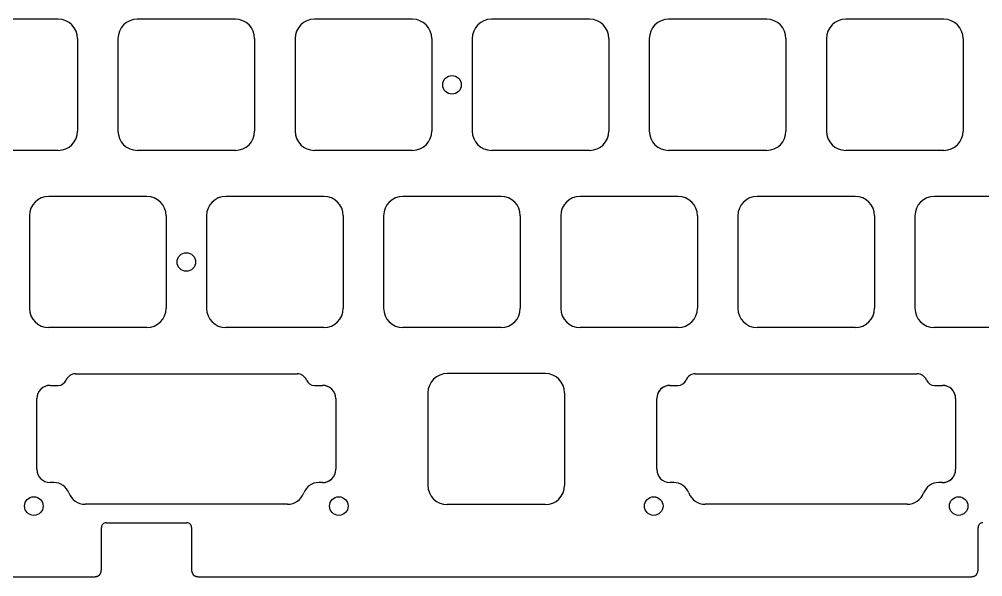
# Model space of a CAD drawing. Header units: millimetres. Extents: x -9 to 276, y -91 to 15.
# Drawn here: x 72.5 to 176.1, y -91 to -31 of the extents above; entities that cross this region are included whole.
import ezdxf

# ---------------------------------------------------------------- set-up
doc = ezdxf.new("R2010")
doc.units = ezdxf.units.MM
doc.layers.add('Edge.Cuts', color=53, linetype='CONTINUOUS', true_color=0xc8a339)

msp = doc.modelspace()

# ---------------------------------------------------------------- linework, layer by layer
at = {"layer": 'Edge.Cuts', "linetype": 'CONTINUOUS'}
for p, q in [((76.7125, -31.05), (66.1625, -31.05)), ((95.7625, -31.05), (85.2125, -31.05)), ((114.8125, -31.05), (104.2625, -31.05)), ((133.8625, -31.05), (123.3125, -31.05)), ((152.9125, -31.05), (142.3625, -31.05)), ((171.9625, -31.05), (161.4125, -31.05)), ((78.7875, -33.125), (78.7875, -43.075)), ((83.1375, -33.125), (83.1375, -43.075)), ((97.8375, -33.125), (97.8375, -43.075)), ((102.1875, -33.125), (102.1875, -43.075)), ((116.8875, -33.125), (116.8875, -43.075)), ((121.2375, -33.125), (121.2375, -43.075)), ((135.9375, -33.125), (135.9375, -43.075)), ((140.2875, -33.125), (140.2875, -43.075)), ((154.9875, -33.125), (154.9875, -43.075)), ((159.3375, -33.125), (159.3375, -43.075)), ((174.0375, -33.125), (174.0375, -43.075)), ((76.7125, -45.15), (66.1625, -45.15)), ((95.7625, -45.15), (85.2125, -45.15)), ((114.8125, -45.15), (104.2625, -45.15)), ((133.8625, -45.15), (123.3125, -45.15)), ((152.9125, -45.15), (142.3625, -45.15)), ((171.9625, -45.15), (161.4125, -45.15)), ((86.2375, -50.1), (75.6875, -50.1)), ((105.2875, -50.1), (94.7375, -50.1)), ((124.3375, -50.1), (113.7875, -50.1)), ((143.3875, -50.1), (132.8375, -50.1)), ((162.4375, -50.1), (151.8875, -50.1)), ((181.4875, -50.1), (170.9375, -50.1)), ((73.6125, -52.175), (73.6125, -62.125)), ((88.3125, -52.175), (88.3125, -62.125)), ((92.6625, -52.175), (92.6625, -62.125)), ((107.3625, -52.175), (107.3625, -62.125)), ((111.7125, -52.175), (111.7125, -62.125)), ((126.4125, -52.175), (126.4125, -62.125)), ((130.7625, -52.175), (130.7625, -62.125)), ((145.4625, -52.175), (145.4625, -62.125)), ((149.8125, -52.175), (149.8125, -62.125)), ((164.5125, -52.175), (164.5125, -62.125)), ((168.8625, -52.175), (168.8625, -62.125)), ((86.2375, -64.2), (75.6875, -64.2)), ((105.2875, -64.2), (94.7375, -64.2)), ((124.3375, -64.2), (113.7875, -64.2)), ((143.3875, -64.2), (132.8375, -64.2)), ((162.4375, -64.2), (151.8875, -64.2)), ((181.4875, -64.2), (170.9375, -64.2)), ((81.349147, -90.199997), (81.349147, -85.699997)), ((81.849147, -85.199997), (90.550147, -85.199997)), ((91.050147, -85.699997), (91.050147, -90.199997)), ((175.649852, -90.199997), (175.649852, -85.699997)), ((-2.450557, -90.999997), (80.549147, -90.999997)), ((80.549147, -90.999997), (80.554794, -90.999987)), ((80.554794, -90.999987), (80.560421, -90.999957)), ((80.560421, -90.999957), (80.566008, -90.999907)), ((80.566008, -90.999907), (80.571575, -90.999838)), ((80.571575, -90.999838), (80.577103, -90.999748)), ((80.577103, -90.999748), (80.582611, -90.99964)), ((80.582611, -90.99964), (80.58808, -90.999511)), ((80.58808, -90.999511), (80.59353, -90.999364)), ((80.59353, -90.999364), (80.598941, -90.999197)), ((80.598941, -90.999197), (80.604333, -90.999011)), ((80.604333, -90.999011), (80.609687, -90.998806)), ((80.609687, -90.998806), (80.615021, -90.998582)), ((80.615021, -90.998582), (80.620318, -90.99834)), ((80.620318, -90.99834), (80.625596, -90.998078)), ((80.625596, -90.998078), (80.630836, -90.997798)), ((80.630836, -90.997798), (80.636057, -90.997499)), ((80.636057, -90.997499), (80.641242, -90.997182)), ((80.641242, -90.997182), (80.646407, -90.996846)), ((80.646407, -90.996846), (80.651536, -90.996493)), ((80.651536, -90.996493), (80.656647, -90.996121)), ((80.656647, -90.996121), (80.661721, -90.995731)), ((80.661721, -90.995731), (80.666777, -90.995323)), ((80.666777, -90.995323), (80.671797, -90.994897)), ((80.671797, -90.994897), (80.676798, -90.994453)), ((80.676798, -90.994453), (80.681765, -90.993992)), ((80.681765, -90.993992), (80.686713, -90.993512)), ((80.686713, -90.993512), (80.691626, -90.993016)), ((80.691626, -90.993016), (80.696521, -90.992502)), ((80.696521, -90.992502), (80.701381, -90.991971)), ((80.701381, -90.991971), (80.706224, -90.991422)), ((80.706224, -90.991422), (80.711032, -90.990856)), ((80.711032, -90.990856), (80.715823, -90.990273)), ((80.715823, -90.990273), (80.720579, -90.989674)), ((80.720579, -90.989674), (80.725318, -90.989056)), ((80.725318, -90.989056), (80.730024, -90.988423)), ((80.730024, -90.988423), (80.734712, -90.987772)), ((80.734712, -90.987772), (80.739367, -90.987105)), ((80.739367, -90.987105), (80.744004, -90.986421)), ((80.744004, -90.986421), (80.748609, -90.985721)), ((80.748609, -90.985721), (80.753197, -90.985003)), ((80.753197, -90.985003), (80.757752, -90.984271)), ((80.757752, -90.984271), (80.76229, -90.98352)), ((80.76229, -90.98352), (80.766797, -90.982755)), ((80.766797, -90.982755), (80.771286, -90.981973)), ((80.771286, -90.981973), (80.775743, -90.981175)), ((80.775743, -90.981175), (80.780184, -90.98036)), ((80.780184, -90.98036), (80.784594, -90.979531)), ((80.784594, -90.979531), (80.788986, -90.978684)), ((80.788986, -90.978684), (80.793348, -90.977823)), ((80.793348, -90.977823), (80.797693, -90.976945)), ((80.797693, -90.976945), (80.802008, -90.976053)), ((80.802008, -90.976053), (80.806306, -90.975143)), ((80.806306, -90.975143), (80.810575, -90.97422)), ((80.810575, -90.97422), (80.814826, -90.97328)), ((80.814826, -90.97328), (80.819049, -90.972325)), ((80.819049, -90.972325), (80.823254, -90.971354)), ((80.823254, -90.971354), (80.827431, -90.970369)), ((80.827431, -90.970369), (80.831591, -90.969367)), ((80.831591, -90.969367), (80.835722, -90.968352)), ((80.835722, -90.968352), (80.839837, -90.96732)), ((80.839837, -90.96732), (80.843924, -90.966275)), ((80.843924, -90.966275), (80.847994, -90.965213)), ((80.847994, -90.965213), (80.852036, -90.964137)), ((80.852036, -90.964137), (80.856063, -90.963046)), ((80.856063, -90.963046), (80.860061, -90.961941)), ((80.860061, -90.961941), (80.864044, -90.960819)), ((80.864044, -90.960819), (80.867999, -90.959685)), ((80.867999, -90.959685), (80.871938, -90.958534)), ((80.871938, -90.958534), (80.87585, -90.957371)), ((80.87585, -90.957371), (80.879747, -90.956191)), ((80.879747, -90.956191), (80.883617, -90.954998)), ((80.883617, -90.954998), (80.88747, -90.95379)), ((80.88747, -90.95379), (80.891298, -90.952568)), ((80.891298, -90.952568), (80.89511, -90.951331)), ((80.89511, -90.951331), (80.898897, -90.95008)), ((80.898897, -90.95008), (80.902667, -90.948814)), ((80.902667, -90.948814), (80.906412, -90.947536)), ((80.906412, -90.947536), (80.910142, -90.946241)), ((80.910142, -90.946241), (80.913846, -90.944935)), ((80.913846, -90.944935), (80.917535, -90.943612)), ((80.917535, -90.943612), (80.9212, -90.942277)), ((80.9212, -90.942277), (80.924848, -90.940926)), ((80.924848, -90.940926), (80.928473, -90.939563)), ((80.928473, -90.939563), (80.932081, -90.938185)), ((80.932081, -90.938185), (80.935666, -90.936794)), ((80.935666, -90.936794), (80.939236, -90.935388)), ((80.939236, -90.935388), (80.942782, -90.933969)), ((80.942782, -90.933969), (80.946312, -90.932535)), ((80.946312, -90.932535), (80.949819, -90.931089)), ((80.949819, -90.931089), (80.953311, -90.929628)), ((80.953311, -90.929628), (80.95678, -90.928154)), ((80.95678, -90.928154), (80.960234, -90.926665)), ((80.960234, -90.926665), (80.963665, -90.925165)), ((80.963665, -90.925165), (80.967081, -90.923649)), ((80.967081, -90.923649), (80.970475, -90.922121)), ((80.970475, -90.922121), (80.973853, -90.920577)), ((80.973853, -90.920577), (80.97721, -90.919022)), ((80.97721, -90.919022), (80.980552, -90.917452)), ((80.980552, -90.917452), (80.983871, -90.91587)), ((80.983871, -90.91587), (80.987176, -90.914273)), ((80.987176, -90.914273), (80.99046, -90.912664)), ((80.99046, -90.912664), (80.993729, -90.91104)), ((80.993729, -90.91104), (80.996976, -90.909404)), ((80.996976, -90.909404), (81.000209, -90.907753)), ((81.000209, -90.907753), (81.003421, -90.90609)), ((81.003421, -90.90609), (81.006618, -90.904412)), ((81.006618, -90.904412), (81.009795, -90.902723)), ((81.009795, -90.902723), (81.012957, -90.901019)), ((81.012957, -90.901019), (81.016099, -90.899302)), ((81.016099, -90.899302), (81.019226, -90.897572)), ((81.019226, -90.897572), (81.022334, -90.895829)), ((81.022334, -90.895829), (81.025426, -90.894071)), ((81.025426, -90.894071), (81.028499, -90.892302)), ((81.028499, -90.892302), (81.031558, -90.890518)), ((81.031558, -90.890518), (81.034597, -90.888722)), ((81.034597, -90.888722), (81.037622, -90.886911)), ((81.037622, -90.886911), (81.040628, -90.885088)), ((81.040628, -90.885088), (81.043619, -90.883251)), ((81.043619, -90.883251), (81.046591, -90.881402)), ((81.046591, -90.881402), (81.049549, -90.879538)), ((81.049549, -90.879538), (81.052489, -90.877662)), ((81.052489, -90.877662), (81.055414, -90.875772)), ((81.055414, -90.875772), (81.058321, -90.87387)), ((81.058321, -90.87387), (81.061213, -90.871953)), ((81.061213, -90.871953), (81.064088, -90.870024)), ((81.064088, -90.870024), (81.066948, -90.86808)), ((81.066948, -90.86808), (81.069791, -90.866125)), ((81.069791, -90.866125), (81.072619, -90.864155)), ((81.072619, -90.864155), (81.07543, -90.862172)), ((81.07543, -90.862172), (81.078226, -90.860176)), ((81.078226, -90.860176), (81.081006, -90.858167)), ((81.081006, -90.858167), (81.083771, -90.856143)), ((81.083771, -90.856143), (81.086519, -90.854108)), ((81.086519, -90.854108), (81.089253, -90.852057)), ((81.089253, -90.852057), (81.09197, -90.849995)), ((81.09197, -90.849995), (81.094673, -90.847918)), ((81.094673, -90.847918), (81.09736, -90.845828)), ((81.09736, -90.845828), (81.100032, -90.843724)), ((81.100032, -90.843724), (81.102689, -90.841608)), ((81.102689, -90.841608), (81.105331, -90.839477)), ((81.105331, -90.839477), (81.107957, -90.837333)), ((81.107957, -90.837333), (81.110568, -90.835176)), ((81.110568, -90.835176), (81.113165, -90.833005)), ((81.113165, -90.833005), (81.115746, -90.83082)), ((81.115746, -90.83082), (81.118313, -90.828622)), ((81.118313, -90.828622), (81.120865, -90.826409)), ((81.120865, -90.826409), (81.123402, -90.824184)), ((81.123402, -90.824184), (81.125925, -90.821944)), ((81.125925, -90.821944), (81.128432, -90.819691)), ((81.128432, -90.819691), (81.130926, -90.817424)), ((81.130926, -90.817424), (81.133404, -90.815144)), ((81.133404, -90.815144), (81.135869, -90.812849)), ((81.135869, -90.812849), (81.138318, -90.81054)), ((81.138318, -90.81054), (81.140754, -90.808218)), ((81.140754, -90.808218), (81.143175, -90.805881)), ((81.143175, -90.805881), (81.145582, -90.803531)), ((81.145582, -90.803531), (81.147974, -90.801167)), ((81.147974, -90.801167), (81.150353, -90.798788)), ((81.150353, -90.798788), (81.155067, -90.793988)), ((81.155067, -90.793988), (81.159725, -90.789132)), ((81.159725, -90.789132), (81.164326, -90.784219)), ((81.164326, -90.784219), (81.168873, -90.779248)), ((81.168873, -90.779248), (81.173363, -90.774219)), ((81.173363, -90.774219), (81.177799, -90.769131)), ((81.177799, -90.769131), (81.18218, -90.763985)), ((81.18218, -90.763985), (81.186506, -90.75878)), ((81.186506, -90.75878), (81.190777, -90.753515)), ((81.190777, -90.753515), (81.194994, -90.74819)), ((81.194994, -90.74819), (81.199157, -90.742804)), ((81.199157, -90.742804), (81.203267, -90.737357)), ((81.203267, -90.737357), (81.207322, -90.731849)), ((81.207322, -90.731849), (81.211324, -90.726278)), ((81.211324, -90.726278), (81.215272, -90.720645)), ((81.215272, -90.720645), (81.219167, -90.714948)), ((81.219167, -90.714948), (81.223009, -90.709188)), ((81.223009, -90.709188), (81.226797, -90.703363)), ((81.226797, -90.703363), (81.230532, -90.697474)), ((81.230532, -90.697474), (81.234213, -90.691518)), ((81.234213, -90.691518), (81.237842, -90.685497)), ((81.237842, -90.685497), (81.241417, -90.679409)), ((81.241417, -90.679409), (81.244939, -90.673253)), ((81.244939, -90.673253), (81.248408, -90.667029)), ((81.248408, -90.667029), (81.251824, -90.660737)), ((81.251824, -90.660737), (81.255186, -90.654375)), ((81.255186, -90.654375), (81.258495, -90.647943)), ((81.258495, -90.647943), (81.26175, -90.64144)), ((81.26175, -90.64144), (81.264951, -90.634865)), ((81.264951, -90.634865), (81.268098, -90.628218)), ((81.268098, -90.628218), (81.271192, -90.621499)), ((81.271192, -90.621499), (81.274231, -90.614705)), ((81.274231, -90.614705), (81.277216, -90.607837)), ((81.277216, -90.607837), (81.280146, -90.600893)), ((81.280146, -90.600893), (81.283021, -90.593873)), ((81.283021, -90.593873), (81.285842, -90.586777)), ((81.285842, -90.586777), (81.288607, -90.579603)), ((81.288607, -90.579603), (81.291316, -90.57235)), ((81.291316, -90.57235), (81.29397, -90.565018)), ((81.29397, -90.565018), (81.296567, -90.557606)), ((81.296567, -90.557606), (81.299108, -90.550113)), ((81.299108, -90.550113), (81.301593, -90.542538)), ((81.301593, -90.542538), (81.304019, -90.53488)), ((81.304019, -90.53488), (81.306389, -90.527139)), ((81.306389, -90.527139), (81.3087, -90.519313)), ((81.3087, -90.519313), (81.310953, -90.511402)), ((81.310953, -90.511402), (81.313148, -90.503405)), ((81.313148, -90.503405), (81.315283, -90.495321)), ((81.315283, -90.495321), (81.317359, -90.487149)), ((81.317359, -90.487149), (81.319374, -90.478887)), ((81.319374, -90.478887), (81.321329, -90.470536)), ((81.321329, -90.470536), (81.323223, -90.462094)), ((81.323223, -90.462094), (81.325056, -90.45356)), ((81.325056, -90.45356), (81.326826, -90.444934)), ((81.326826, -90.444934), (81.328534, -90.436214)), ((81.328534, -90.436214), (81.330179, -90.427399)), ((81.330179, -90.427399), (81.33176, -90.418489)), ((81.33176, -90.418489), (81.333277, -90.409482)), ((81.333277, -90.409482), (81.334729, -90.400378)), ((81.334729, -90.400378), (81.336115, -90.391175)), ((81.336115, -90.391175), (81.337436, -90.381872)), ((81.337436, -90.381872), (81.33869, -90.372469)), ((81.33869, -90.372469), (81.339876, -90.362964)), ((81.339876, -90.362964), (81.340995, -90.353357)), ((81.340995, -90.353357), (81.342045, -90.343646)), ((81.342045, -90.343646), (81.343026, -90.33383)), ((81.343026, -90.33383), (81.343937, -90.323908)), ((81.343937, -90.323908), (81.344777, -90.31388)), ((81.344777, -90.31388), (81.345546, -90.303744)), ((81.345546, -90.303744), (81.346243, -90.293499)), ((81.346243, -90.293499), (81.346866, -90.283144)), ((81.346866, -90.283144), (81.347417, -90.272678)), ((81.347417, -90.272678), (81.347893, -90.2621)), ((81.347893, -90.2621), (81.348293, -90.251408)), ((81.348293, -90.251408), (81.348618, -90.240603)), ((81.348618, -90.240603), (81.348866, -90.229682)), ((81.348866, -90.229682), (81.349037, -90.218644)), ((81.349037, -90.218644), (81.349129, -90.207489)), ((81.349129, -90.207489), (81.349147, -90.199997)), ((91.050147, -90.199997), (91.050157, -90.205644)), ((91.050157, -90.205644), (91.050187, -90.211271)), ((91.050187, -90.211271), (91.050237, -90.216858)), ((91.050237, -90.216858), (91.050306, -90.222425)), ((91.050306, -90.222425), (91.050396, -90.227953)), ((91.050396, -90.227953), (91.050504, -90.233461)), ((91.050504, -90.233461), (91.050633, -90.23893)), ((91.050633, -90.23893), (91.05078, -90.24438)), ((91.05078, -90.24438), (91.050947, -90.249791)), ((91.050947, -90.249791), (91.051133, -90.255183)), ((91.051133, -90.255183), (91.051338, -90.260537)), ((91.051338, -90.260537), (91.051562, -90.265871)), ((91.051562, -90.265871), (91.051804, -90.271168)), ((91.051804, -90.271168), (91.052066, -90.276445)), ((91.052066, -90.276445), (91.052346, -90.281686)), ((91.052346, -90.281686), (91.052645, -90.286907)), ((91.052645, -90.286907), (91.052962, -90.292092)), ((91.052962, -90.292092), (91.053298, -90.297257)), ((91.053298, -90.297257), (91.053651, -90.302386)), ((91.053651, -90.302386), (91.054023, -90.307497)), ((91.054023, -90.307497), (91.054413, -90.312571)), ((91.054413, -90.312571), (91.054821, -90.317627)), ((91.054821, -90.317627), (91.055247, -90.322647)), ((91.055247, -90.322647), (91.055691, -90.327648)), ((91.055691, -90.327648), (91.056152, -90.332615)), ((91.056152, -90.332615), (91.056632, -90.337563)), ((91.056632, -90.337563), (91.057128, -90.342476)), ((91.057128, -90.342476), (91.057642, -90.347371)), ((91.057642, -90.347371), (91.058173, -90.352231)), ((91.058173, -90.352231), (91.058722, -90.357074)), ((91.058722, -90.357074), (91.059288, -90.361882)), ((91.059288, -90.361882), (91.059871, -90.366672)), ((91.059871, -90.366672), (91.06047, -90.371429)), ((91.06047, -90.371429), (91.061088, -90.376168)), ((91.061088, -90.376168), (91.061721, -90.380874)), ((91.061721, -90.380874), (91.062372, -90.385562)), ((91.062372, -90.385562), (91.063039, -90.390217)), ((91.063039, -90.390217), (91.063723, -90.394854)), ((91.063723, -90.394854), (91.064423, -90.399459)), ((91.064423, -90.399459), (91.065141, -90.404047)), ((91.065141, -90.404047), (91.065873, -90.408602)), ((91.065873, -90.408602), (91.066624, -90.41314)), ((91.066624, -90.41314), (91.067389, -90.417646)), ((91.067389, -90.417646), (91.068171, -90.422135)), ((91.068171, -90.422135), (91.068969, -90.426593)), ((91.068969, -90.426593), (91.069784, -90.431034)), ((91.069784, -90.431034), (91.070613, -90.435443)), ((91.070613, -90.435443), (91.07146, -90.439836)), ((91.07146, -90.439836), (91.072321, -90.444198)), ((91.072321, -90.444198), (91.073199, -90.448543)), ((91.073199, -90.448543), (91.074091, -90.452858)), ((91.074091, -90.452858), (91.075001, -90.457156)), ((91.075001, -90.457156), (91.075924, -90.461425)), ((91.075924, -90.461425), (91.076864, -90.465676)), ((91.076864, -90.465676), (91.077819, -90.469898)), ((91.077819, -90.469898), (91.07879, -90.474104)), ((91.07879, -90.474104), (91.079775, -90.478281)), ((91.079775, -90.478281), (91.080777, -90.482441)), ((91.080777, -90.482441), (91.081792, -90.486572)), ((91.081792, -90.486572), (91.082824, -90.490687)), ((91.082824, -90.490687), (91.083869, -90.494773)), ((91.083869, -90.494773), (91.084931, -90.498844)), ((91.084931, -90.498844), (91.086007, -90.502886)), ((91.086007, -90.502886), (91.087098, -90.506912)), ((91.087098, -90.506912), (91.088203, -90.510911)), ((91.088203, -90.510911), (91.089325, -90.514893)), ((91.089325, -90.514893), (91.090459, -90.518848)), ((91.090459, -90.518848), (91.09161, -90.522788)), ((91.09161, -90.522788), (91.092773, -90.5267)), ((91.092773, -90.5267), (91.093953, -90.530596)), ((91.093953, -90.530596), (91.095146, -90.534466)), ((91.095146, -90.534466), (91.096354, -90.53832)), ((91.096354, -90.53832), (91.097576, -90.542148)), ((91.097576, -90.542148), (91.098813, -90.54596)), ((91.098813, -90.54596), (91.100064, -90.549746)), ((91.100064, -90.549746), (91.10133, -90.553517)), ((91.10133, -90.553517), (91.102608, -90.557262)), ((91.102608, -90.557262), (91.103903, -90.560992)), ((91.103903, -90.560992), (91.10521, -90.564696)), ((91.10521, -90.564696), (91.106532, -90.568385)), ((91.106532, -90.568385), (91.107867, -90.572049)), ((91.107867, -90.572049), (91.109218, -90.575698)), ((91.109218, -90.575698), (91.110581, -90.579322)), ((91.110581, -90.579322), (91.111959, -90.582931)), ((91.111959, -90.582931), (91.11335, -90.586516)), ((91.11335, -90.586516), (91.114757, -90.590085)), ((91.114757, -90.590085), (91.116175, -90.593631)), ((91.116175, -90.593631), (91.117609, -90.597162)), ((91.117609, -90.597162), (91.119055, -90.600669)), ((91.119055, -90.600669), (91.120516, -90.604161)), ((91.120516, -90.604161), (91.12199, -90.60763)), ((91.12199, -90.60763), (91.123479, -90.611084)), ((91.123479, -90.611084), (91.124979, -90.614515)), ((91.124979, -90.614515), (91.126496, -90.617931)), ((91.126496, -90.617931), (91.128024, -90.621324)), ((91.128024, -90.621324), (91.129567, -90.624703)), ((91.129567, -90.624703), (91.131122, -90.62806)), ((91.131122, -90.62806), (91.132692, -90.631401)), ((91.132692, -90.631401), (91.134274, -90.634721)), ((91.134274, -90.634721), (91.135871, -90.638026)), ((91.135871, -90.638026), (91.13748, -90.64131)), ((91.13748, -90.64131), (91.139104, -90.644578)), ((91.139104, -90.644578), (91.14074, -90.647826)), ((91.14074, -90.647826), (91.142391, -90.651059)), ((91.142391, -90.651059), (91.144054, -90.654271)), ((91.144054, -90.654271), (91.145732, -90.657468)), ((91.145732, -90.657468), (91.147421, -90.660645)), ((91.147421, -90.660645), (91.149125, -90.663807)), ((91.149125, -90.663807), (91.150842, -90.666949)), ((91.150842, -90.666949), (91.152573, -90.670076)), ((91.152573, -90.670076), (91.154315, -90.673183)), ((91.154315, -90.673183), (91.156073, -90.676276)), ((91.156073, -90.676276), (91.157842, -90.679349)), ((91.157842, -90.679349), (91.159626, -90.682408)), ((91.159626, -90.682408), (91.161422, -90.685447)), ((91.161422, -90.685447), (91.163233, -90.688472)), ((91.163233, -90.688472), (91.165056, -90.691477)), ((91.165056, -90.691477), (91.166893, -90.694469)), ((91.166893, -90.694469), (91.168742, -90.697441)), ((91.168742, -90.697441), (91.170606, -90.700399)), ((91.170606, -90.700399), (91.172482, -90.703339)), ((91.172482, -90.703339), (91.174372, -90.706264)), ((91.174372, -90.706264), (91.176274, -90.709171)), ((91.176274, -90.709171), (91.178191, -90.712063)), ((91.178191, -90.712063), (91.18012, -90.714938)), ((91.18012, -90.714938), (91.182064, -90.717798)), ((91.182064, -90.717798), (91.184019, -90.720641)), ((91.184019, -90.720641), (91.185989, -90.723469)), ((91.185989, -90.723469), (91.187972, -90.72628)), ((91.187972, -90.72628), (91.189968, -90.729076)), ((91.189968, -90.729076), (91.191977, -90.731856)), ((91.191977, -90.731856), (91.194001, -90.734621)), ((91.194001, -90.734621), (91.196037, -90.737369)), ((91.196037, -90.737369), (91.198087, -90.740103)), ((91.198087, -90.740103), (91.200149, -90.74282)), ((91.200149, -90.74282), (91.202226, -90.745523)), ((91.202226, -90.745523), (91.204316, -90.74821)), ((91.204316, -90.74821), (91.20642, -90.750882)), ((91.20642, -90.750882), (91.208536, -90.753538)), ((91.208536, -90.753538), (91.210667, -90.75618)), ((91.210667, -90.75618), (91.212811, -90.758806)), ((91.212811, -90.758806), (91.214969, -90.761418)), ((91.214969, -90.761418), (91.217139, -90.764014)), ((91.217139, -90.764014), (91.219324, -90.766596)), ((91.219324, -90.766596), (91.221522, -90.769163)), ((91.221522, -90.769163), (91.223735, -90.771715)), ((91.223735, -90.771715), (91.22596, -90.774252)), ((91.22596, -90.774252), (91.2282, -90.776774)), ((91.2282, -90.776774), (91.230453, -90.779282)), ((91.230453, -90.779282), (91.23272, -90.781775)), ((91.23272, -90.781775), (91.235001, -90.784254)), ((91.235001, -90.784254), (91.237295, -90.786718)), ((91.237295, -90.786718), (91.239604, -90.789168)), ((91.239604, -90.789168), (91.241926, -90.791604)), ((91.241926, -90.791604), (91.244263, -90.794025)), ((91.244263, -90.794025), (91.246613, -90.796431)), ((91.246613, -90.796431), (91.248978, -90.798824)), ((91.248978, -90.798824), (91.251356, -90.801202)), ((91.251356, -90.801202), (91.256156, -90.805917)), ((91.256156, -90.805917), (91.261012, -90.810574)), ((91.261012, -90.810574), (91.265926, -90.815176)), ((91.265926, -90.815176), (91.270897, -90.819722)), ((91.270897, -90.819722), (91.275926, -90.824213)), ((91.275926, -90.824213), (91.281013, -90.828649)), ((91.281013, -90.828649), (91.286159, -90.833029)), ((91.286159, -90.833029), (91.291364, -90.837355)), ((91.291364, -90.837355), (91.296629, -90.841627)), ((91.296629, -90.841627), (91.301955, -90.845844)), ((91.301955, -90.845844), (91.30734, -90.850007)), ((91.30734, -90.850007), (91.312787, -90.854116)), ((91.312787, -90.854116), (91.318296, -90.858172)), ((91.318296, -90.858172), (91.323866, -90.862174)), ((91.323866, -90.862174), (91.3295, -90.866122)), ((91.3295, -90.866122), (91.335196, -90.870017)), ((91.335196, -90.870017), (91.340956, -90.873858)), ((91.340956, -90.873858), (91.346781, -90.877647)), ((91.346781, -90.877647), (91.352671, -90.881382)), ((91.352671, -90.881382), (91.358626, -90.885063)), ((91.358626, -90.885063), (91.364647, -90.888692)), ((91.364647, -90.888692), (91.370735, -90.892267)), ((91.370735, -90.892267), (91.376891, -90.895789)), ((91.376891, -90.895789), (91.383115, -90.899258)), ((91.383115, -90.899258), (91.389407, -90.902674)), ((91.389407, -90.902674), (91.395769, -90.906036)), ((91.395769, -90.906036), (91.402201, -90.909344)), ((91.402201, -90.909344), (91.408704, -90.912599)), ((91.408704, -90.912599), (91.415279, -90.915801)), ((91.415279, -90.915801), (91.421926, -90.918948)), ((91.421926, -90.918948), (91.428646, -90.922042)), ((91.428646, -90.922042), (91.435439, -90.925081)), ((91.435439, -90.925081), (91.442308, -90.928066)), ((91.442308, -90.928066), (91.449251, -90.930996)), ((91.449251, -90.930996), (91.456271, -90.933871)), ((91.456271, -90.933871), (91.463367, -90.936692)), ((91.463367, -90.936692), (91.470541, -90.939457)), ((91.470541, -90.939457), (91.477794, -90.942166)), ((91.477794, -90.942166), (91.485126, -90.94482)), ((91.485126, -90.94482), (91.492538, -90.947417)), ((91.492538, -90.947417), (91.500031, -90.949958)), ((91.500031, -90.949958), (91.507606, -90.952442)), ((91.507606, -90.952442), (91.515264, -90.954869)), ((91.515264, -90.954869), (91.523005, -90.957239)), ((91.523005, -90.957239), (91.530831, -90.95955)), ((91.530831, -90.95955), (91.538742, -90.961803)), ((91.538742, -90.961803), (91.546739, -90.963998)), ((91.546739, -90.963998), (91.554823, -90.966133)), ((91.554823, -90.966133), (91.562996, -90.968209)), ((91.562996, -90.968209), (91.571257, -90.970224)), ((91.571257, -90.970224), (91.579608, -90.972179)), ((91.579608, -90.972179), (91.58805, -90.974073)), ((91.58805, -90.974073), (91.596584, -90.975906)), ((91.596584, -90.975906), (91.60521, -90.977676)), ((91.60521, -90.977676), (91.61393, -90.979384)), ((91.61393, -90.979384), (91.622745, -90.981029)), ((91.622745, -90.981029), (91.631655, -90.98261)), ((91.631655, -90.98261), (91.640662, -90.984127)), ((91.640662, -90.984127), (91.649767, -90.985579)), ((91.649767, -90.985579), (91.65897, -90.986965)), ((91.65897, -90.986965), (91.668272, -90.988286)), ((91.668272, -90.988286), (91.677675, -90.98954)), ((91.677675, -90.98954), (91.68718, -90.990726)), ((91.68718, -90.990726), (91.696788, -90.991845)), ((91.696788, -90.991845), (91.706499, -90.992895)), ((91.706499, -90.992895), (91.716314, -90.993876)), ((91.716314, -90.993876), (91.726236, -90.994787)), ((91.726236, -90.994787), (91.736264, -90.995627)), ((91.736264, -90.995627), (91.7464, -90.996396)), ((91.7464, -90.996396), (91.756645, -90.997093)), ((91.756645, -90.997093), (91.767, -90.997716)), ((91.767, -90.997716), (91.777466, -90.998267)), ((91.777466, -90.998267), (91.788044, -90.998743)), ((91.788044, -90.998743), (91.798736, -90.999143)), ((91.798736, -90.999143), (91.809541, -90.999468)), ((91.809541, -90.999468), (91.820462, -90.999716)), ((91.820462, -90.999716), (91.8315, -90.999887)), ((91.8315, -90.999887), (91.842655, -90.999979)), ((91.842655, -90.999979), (91.850147, -90.999997)), ((91.850147, -90.999997), (174.849852, -90.999997)), ((174.849852, -90.999997), (174.855499, -90.999987)), ((174.855499, -90.999987), (174.861126, -90.999957)), ((174.861126, -90.999957), (174.866713, -90.999907)), ((174.866713, -90.999907), (174.87228, -90.999838)), ((174.87228, -90.999838), (174.877808, -90.999748)), ((174.877808, -90.999748), (174.883316, -90.99964)), ((174.883316, -90.99964), (174.888785, -90.999511)), ((174.888785, -90.999511), (174.894235, -90.999364)), ((174.894235, -90.999364), (174.899646, -90.999197)), ((174.899646, -90.999197), (174.905038, -90.999011)), ((174.905038, -90.999011), (174.910392, -90.998806)), ((174.910392, -90.998806), (174.915726, -90.998582)), ((174.915726, -90.998582), (174.921023, -90.99834)), ((174.921023, -90.99834), (174.9263, -90.998078)), ((174.9263, -90.998078), (174.931541, -90.997798)), ((174.931541, -90.997798), (174.936762, -90.997499)), ((174.936762, -90.997499), (174.941947, -90.997182)), ((174.941947, -90.997182), (174.947112, -90.996846)), ((174.947112, -90.996846), (174.952241, -90.996493)), ((174.952241, -90.996493), (174.957352, -90.996121)), ((174.957352, -90.996121), (174.962426, -90.995731)), ((174.962426, -90.995731), (174.967482, -90.995323)), ((174.967482, -90.995323), (174.972502, -90.994897)), ((174.972502, -90.994897), (174.977503, -90.994453)), ((174.977503, -90.994453), (174.98247, -90.993992)), ((174.98247, -90.993992), (174.987418, -90.993512)), ((174.987418, -90.993512), (174.992331, -90.993016)), ((174.992331, -90.993016), (174.997226, -90.992502)), ((174.997226, -90.992502), (175.002086, -90.991971)), ((175.002086, -90.991971), (175.006929, -90.991422)), ((175.006929, -90.991422), (175.011737, -90.990856)), ((175.011737, -90.990856), (175.016527, -90.990273)), ((175.016527, -90.990273), (175.021284, -90.989674)), ((175.021284, -90.989674), (175.026023, -90.989056)), ((175.026023, -90.989056), (175.030729, -90.988423)), ((175.030729, -90.988423), (175.035417, -90.987772)), ((175.035417, -90.987772), (175.040072, -90.987105)), ((175.040072, -90.987105), (175.044709, -90.986421)), ((175.044709, -90.986421), (175.049314, -90.985721)), ((175.049314, -90.985721), (175.053902, -90.985003)), ((175.053902, -90.985003), (175.058457, -90.984271)), ((175.058457, -90.984271), (175.062995, -90.98352)), ((175.062995, -90.98352), (175.067501, -90.982755)), ((175.067501, -90.982755), (175.07199, -90.981973)), ((175.07199, -90.981973), (175.076448, -90.981175)), ((175.076448, -90.981175), (175.080889, -90.98036)), ((175.080889, -90.98036), (175.085298, -90.979531)), ((175.085298, -90.979531), (175.089691, -90.978684)), ((175.089691, -90.978684), (175.094053, -90.977823)), ((175.094053, -90.977823), (175.098398, -90.976945)), ((175.098398, -90.976945), (175.102713, -90.976053)), ((175.102713, -90.976053), (175.107011, -90.975143)), ((175.107011, -90.975143), (175.11128, -90.97422)), ((175.11128, -90.97422), (175.115531, -90.97328)), ((175.115531, -90.97328), (175.119753, -90.972325)), ((175.119753, -90.972325), (175.123959, -90.971354)), ((175.123959, -90.971354), (175.128136, -90.970369)), ((175.128136, -90.970369), (175.132296, -90.969367)), ((175.132296, -90.969367), (175.136427, -90.968352)), ((175.136427, -90.968352), (175.140542, -90.96732)), ((175.140542, -90.96732), (175.144628, -90.966275)), ((175.144628, -90.966275), (175.148699, -90.965213)), ((175.148699, -90.965213), (175.152741, -90.964137)), ((175.152741, -90.964137), (175.156767, -90.963046)), ((175.156767, -90.963046), (175.160766, -90.961941)), ((175.160766, -90.961941), (175.164748, -90.960819)), ((175.164748, -90.960819), (175.168703, -90.959685)), ((175.168703, -90.959685), (175.172643, -90.958534)), ((175.172643, -90.958534), (175.176555, -90.957371)), ((175.176555, -90.957371), (175.180451, -90.956191)), ((175.180451, -90.956191), (175.184321, -90.954998)), ((175.184321, -90.954998), (175.188175, -90.95379)), ((175.188175, -90.95379), (175.192003, -90.952568)), ((175.192003, -90.952568), (175.195815, -90.951331)), ((175.195815, -90.951331), (175.199601, -90.95008)), ((175.199601, -90.95008), (175.203372, -90.948814)), ((175.203372, -90.948814), (175.207117, -90.947536)), ((175.207117, -90.947536), (175.210847, -90.946241)), ((175.210847, -90.946241), (175.214551, -90.944934)), ((175.214551, -90.944934), (175.21824, -90.943612)), ((175.21824, -90.943612), (175.221904, -90.942277)), ((175.221904, -90.942277), (175.225553, -90.940926)), ((175.225553, -90.940926), (175.229177, -90.939563)), ((175.229177, -90.939563), (175.232786, -90.938185)), ((175.232786, -90.938185), (175.236371, -90.936794)), ((175.236371, -90.936794), (175.23994, -90.935387)), ((175.23994, -90.935387), (175.243486, -90.933969)), ((175.243486, -90.933969), (175.247017, -90.932535)), ((175.247017, -90.932535), (175.250524, -90.931089)), ((175.250524, -90.931089), (175.254016, -90.929628)), ((175.254016, -90.929628), (175.257485, -90.928154)), ((175.257485, -90.928154), (175.260939, -90.926665)), ((175.260939, -90.926665), (175.26437, -90.925165)), ((175.26437, -90.925165), (175.267786, -90.923648)), ((175.267786, -90.923648), (175.271179, -90.92212)), ((175.271179, -90.92212), (175.274558, -90.920577)), ((175.274558, -90.920577), (175.277915, -90.919022)), ((175.277915, -90.919022), (175.281256, -90.917452)), ((175.281256, -90.917452), (175.284576, -90.91587)), ((175.284576, -90.91587), (175.287881, -90.914273)), ((175.287881, -90.914273), (175.291165, -90.912664)), ((175.291165, -90.912664), (175.294433, -90.91104)), ((175.294433, -90.91104), (175.297681, -90.909404)), ((175.297681, -90.909404), (175.300914, -90.907753)), ((175.300914, -90.907753), (175.304126, -90.90609)), ((175.304126, -90.90609), (175.307323, -90.904412)), ((175.307323, -90.904412), (175.3105, -90.902723)), ((175.3105, -90.902723), (175.313662, -90.901019)), ((175.313662, -90.901019), (175.316804, -90.899302)), ((175.316804, -90.899302), (175.319931, -90.897571)), ((175.319931, -90.897571), (175.323038, -90.895829)), ((175.323038, -90.895829), (175.326131, -90.894071)), ((175.326131, -90.894071), (175.329204, -90.892302)), ((175.329204, -90.892302), (175.332263, -90.890518)), ((175.332263, -90.890518), (175.335302, -90.888722)), ((175.335302, -90.888722), (175.338327, -90.886911)), ((175.338327, -90.886911), (175.341332, -90.885088)), ((175.341332, -90.885088), (175.344324, -90.883251)), ((175.344324, -90.883251), (175.347296, -90.881402)), ((175.347296, -90.881402), (175.350254, -90.879538)), ((175.350254, -90.879538), (175.353194, -90.877662)), ((175.353194, -90.877662), (175.356119, -90.875772)), ((175.356119, -90.875772), (175.359026, -90.87387)), ((175.359026, -90.87387), (175.361918, -90.871953)), ((175.361918, -90.871953), (175.364793, -90.870024)), ((175.364793, -90.870024), (175.367653, -90.86808)), ((175.367653, -90.86808), (175.370496, -90.866125)), ((175.370496, -90.866125), (175.373324, -90.864155)), ((175.373324, -90.864155), (175.376135, -90.862172)), ((175.376135, -90.862172), (175.378931, -90.860176)), ((175.378931, -90.860176), (175.381711, -90.858167)), ((175.381711, -90.858167), (175.384476, -90.856143)), ((175.384476, -90.856143), (175.387224, -90.854107)), ((175.387224, -90.854107), (175.389958, -90.852057)), ((175.389958, -90.852057), (175.392675, -90.849995)), ((175.392675, -90.849995), (175.395378, -90.847918)), ((175.395378, -90.847918), (175.398065, -90.845828)), ((175.398065, -90.845828), (175.400737, -90.843724)), ((175.400737, -90.843724), (175.403393, -90.841608)), ((175.403393, -90.841608), (175.406035, -90.839477)), ((175.406035, -90.839477), (175.408661, -90.837333)), ((175.408661, -90.837333), (175.411273, -90.835175)), ((175.411273, -90.835175), (175.413869, -90.833005)), ((175.413869, -90.833005), (175.416451, -90.83082)), ((175.416451, -90.83082), (175.419018, -90.828622)), ((175.419018, -90.828622), (175.42157, -90.826409)), ((175.42157, -90.826409), (175.424107, -90.824184)), ((175.424107, -90.824184), (175.426629, -90.821944)), ((175.426629, -90.821944), (175.429137, -90.819691)), ((175.429137, -90.819691), (175.43163, -90.817424)), ((175.43163, -90.817424), (175.434109, -90.815143)), ((175.434109, -90.815143), (175.436573, -90.812849)), ((175.436573, -90.812849), (175.439023, -90.81054)), ((175.439023, -90.81054), (175.441459, -90.808218)), ((175.441459, -90.808218), (175.44388, -90.805881)), ((175.44388, -90.805881), (175.446286, -90.803531)), ((175.446286, -90.803531), (175.448679, -90.801166)), ((175.448679, -90.801166), (175.451057, -90.798788)), ((175.451057, -90.798788), (175.455772, -90.793988)), ((175.455772, -90.793988), (175.460429, -90.789132)), ((175.460429, -90.789132), (175.465031, -90.784218)), ((175.465031, -90.784218), (175.469577, -90.779247)), ((175.469577, -90.779247), (175.474068, -90.774218)), ((175.474068, -90.774218), (175.478504, -90.769131)), ((175.478504, -90.769131), (175.482884, -90.763985)), ((175.482884, -90.763985), (175.48721, -90.75878)), ((175.48721, -90.75878), (175.491482, -90.753515)), ((175.491482, -90.753515), (175.495699, -90.748189)), ((175.495699, -90.748189), (175.499862, -90.742804)), ((175.499862, -90.742804), (175.503971, -90.737357)), ((175.503971, -90.737357), (175.508027, -90.731848)), ((175.508027, -90.731848), (175.512029, -90.726278)), ((175.512029, -90.726278), (175.515977, -90.720644)), ((175.515977, -90.720644), (175.519872, -90.714948)), ((175.519872, -90.714948), (175.523713, -90.709188)), ((175.523713, -90.709188), (175.527502, -90.703363)), ((175.527502, -90.703363), (175.531237, -90.697473)), ((175.531237, -90.697473), (175.534918, -90.691518)), ((175.534918, -90.691518), (175.538547, -90.685497)), ((175.538547, -90.685497), (175.542122, -90.679409)), ((175.542122, -90.679409), (175.545644, -90.673253)), ((175.545644, -90.673253), (175.549113, -90.667029)), ((175.549113, -90.667029), (175.552529, -90.660737)), ((175.552529, -90.660737), (175.555891, -90.654375)), ((175.555891, -90.654375), (175.559199, -90.647943)), ((175.559199, -90.647943), (175.562454, -90.64144)), ((175.562454, -90.64144), (175.565656, -90.634865)), ((175.565656, -90.634865), (175.568803, -90.628218)), ((175.568803, -90.628218), (175.571897, -90.621498)), ((175.571897, -90.621498), (175.574936, -90.614705)), ((175.574936, -90.614705), (175.577921, -90.607836)), ((175.577921, -90.607836), (175.580851, -90.600893)), ((175.580851, -90.600893), (175.583726, -90.593873)), ((175.583726, -90.593873), (175.586547, -90.586777)), ((175.586547, -90.586777), (175.589312, -90.579603)), ((175.589312, -90.579603), (175.592021, -90.57235)), ((175.592021, -90.57235), (175.594675, -90.565018)), ((175.594675, -90.565018), (175.597272, -90.557606)), ((175.597272, -90.557606), (175.599813, -90.550113)), ((175.599813, -90.550113), (175.602297, -90.542538)), ((175.602297, -90.542538), (175.604724, -90.53488)), ((175.604724, -90.53488), (175.607094, -90.527139)), ((175.607094, -90.527139), (175.609405, -90.519313)), ((175.609405, -90.519313), (175.611658, -90.511402)), ((175.611658, -90.511402), (175.613853, -90.503405)), ((175.613853, -90.503405), (175.615988, -90.495321)), ((175.615988, -90.495321), (175.618064, -90.487148)), ((175.618064, -90.487148), (175.620079, -90.478887)), ((175.620079, -90.478887), (175.622034, -90.470536)), ((175.622034, -90.470536), (175.623928, -90.462094)), ((175.623928, -90.462094), (175.625761, -90.45356)), ((175.625761, -90.45356), (175.627531, -90.444934)), ((175.627531, -90.444934), (175.629239, -90.436214)), ((175.629239, -90.436214), (175.630884, -90.427399)), ((175.630884, -90.427399), (175.632465, -90.418489)), ((175.632465, -90.418489), (175.633982, -90.409482)), ((175.633982, -90.409482), (175.635434, -90.400377)), ((175.635434, -90.400377), (175.63682, -90.391174)), ((175.63682, -90.391174), (175.638141, -90.381872)), ((175.638141, -90.381872), (175.639395, -90.372469)), ((175.639395, -90.372469), (175.640581, -90.362964)), ((175.640581, -90.362964), (175.6417, -90.353356)), ((175.6417, -90.353356), (175.64275, -90.343645)), ((175.64275, -90.343645), (175.643731, -90.33383)), ((175.643731, -90.33383), (175.644642, -90.323908)), ((175.644642, -90.323908), (175.645482, -90.31388)), ((175.645482, -90.31388), (175.646251, -90.303744)), ((175.646251, -90.303744), (175.646948, -90.293499)), ((175.646948, -90.293499), (175.647571, -90.283144)), ((175.647571, -90.283144), (175.648122, -90.272678)), ((175.648122, -90.272678), (175.648598, -90.2621)), ((175.648598, -90.2621), (175.648998, -90.251408)), ((175.648998, -90.251408), (175.649323, -90.240603)), ((175.649323, -90.240603), (175.649571, -90.229682)), ((175.649571, -90.229682), (175.649742, -90.218644)), ((175.649742, -90.218644), (175.649834, -90.207489)), ((175.649834, -90.207489), (175.649852, -90.199997))]:
    msp.add_line(p, q, dxfattribs=at)
at = {"layer": 'Edge.Cuts', "linetype": 'Continuous'}
for p, q in [((78.55968, -69.1724), (102.41492, -69.1724)), ((78.559875, -69.172411), (78.559875, -69.1724)), ((78.559875, -69.1724), (102.415075, -69.1724)), ((129.1, -69.15), (118.549999, -69.15)), ((129.1, -69.15), (118.549999, -69.15)), ((145.23468, -69.1724), (169.08992, -69.1724)), ((145.234875, -69.172411), (145.234875, -69.1724)), ((145.234875, -69.1724), (169.090075, -69.1724)), ((75.83686, -70.42456), (76.70247, -70.42456)), ((75.849012, -70.42456), (76.702575, -70.42456)), ((76.702575, -70.424548), (76.702575, -70.42456)), ((104.27213, -70.42456), (105.13774, -70.42456)), ((104.272275, -70.42456), (105.137875, -70.42456)), ((142.51186, -70.42456), (143.37747, -70.42456)), ((142.524012, -70.42456), (143.377575, -70.42456)), ((143.377575, -70.424548), (143.377575, -70.42456)), ((170.94713, -70.42456), (171.81274, -70.42456)), ((170.947275, -70.42456), (171.812875, -70.42456)), ((116.475, -71.225), (116.475, -81.175001)), ((116.475, -71.225), (116.475, -81.175001)), ((131.175, -71.225), (131.175, -81.175)), ((131.175, -71.225), (131.175, -81.175)), ((74.41186, -79.45044), (74.41186, -71.84956)), ((74.411985, -79.45044), (74.411985, -71.8497)), ((106.56274, -71.84956), (106.56274, -79.45044)), ((106.562865, -71.84956), (106.562865, -79.4504)), ((141.08686, -79.45044), (141.08686, -71.84956)), ((141.086985, -79.45044), (141.086985, -71.8497)), ((173.23774, -71.84956), (173.23774, -79.45044)), ((173.237865, -71.84956), (173.237865, -79.4504)), ((76.2409, -80.87544), (75.83686, -80.87544)), ((76.241075, -80.87544), (75.836975, -80.87544)), ((105.13774, -80.87544), (104.7337, -80.87544)), ((105.125958, -80.87544), (104.733825, -80.87544)), ((142.9159, -80.87544), (142.51186, -80.87544)), ((142.916075, -80.87544), (142.511975, -80.87544)), ((171.81274, -80.87544), (171.4087, -80.87544)), ((171.800958, -80.87544), (171.408825, -80.87544)), ((101.3628, -83.21191), (79.6118, -83.21191)), ((101.362925, -83.21191), (79.612075, -83.21191)), ((129.1, -83.25), (118.55, -83.25)), ((129.1, -83.25), (118.55, -83.25)), ((168.0378, -83.21191), (146.2868, -83.21191)), ((168.037925, -83.21191), (146.287075, -83.21191))]:
    msp.add_line(p, q, dxfattribs=at)
at = {"layer": 'Edge.Cuts'}
for centre in [(119.0625, -38.1), (90.4875, -57.15), (74.0875, -83.4), (106.8875, -83.4), (140.7625, -83.4), (173.5625, -83.4)]:
    msp.add_circle(centre, 1, dxfattribs=at)
for centre, radius, start, end in [((76.7125, -33.125), 2.075, 0, 90), ((85.2125, -33.125), 2.075, 90, 180), ((95.7625, -33.125), 2.075, 0, 90), ((104.2625, -33.125), 2.075, 90, 180), ((114.8125, -33.125), 2.075, 0, 90), ((123.3125, -33.125), 2.075, 90, 180), ((133.8625, -33.125), 2.075, 0, 90), ((142.3625, -33.125), 2.075, 90, 180), ((152.9125, -33.125), 2.075, 0, 90), ((161.4125, -33.125), 2.075, 90, 180), ((171.9625, -33.125), 2.075, 0, 90), ((76.7125, -43.075), 2.075, -90, 0), ((85.2125, -43.075), 2.075, -180, -90), ((95.7625, -43.075), 2.075, -90, 0), ((104.2625, -43.075), 2.075, -180, -90), ((114.8125, -43.075), 2.075, -90, 0), ((123.3125, -43.075), 2.075, -180, -90), ((133.8625, -43.075), 2.075, -90, 0), ((142.3625, -43.075), 2.075, -180, -90), ((152.9125, -43.075), 2.075, -90, 0), ((161.4125, -43.075), 2.075, -180, -90), ((171.9625, -43.075), 2.075, -90, 0), ((75.6875, -52.175), 2.075, 90, 180), ((86.2375, -52.175), 2.075, 0, 90), ((94.7375, -52.175), 2.075, 90, 180), ((105.2875, -52.175), 2.075, 0, 90), ((113.7875, -52.175), 2.075, 90, 180), ((124.3375, -52.175), 2.075, 0, 90), ((132.8375, -52.175), 2.075, 90, 180), ((143.3875, -52.175), 2.075, 0, 90), ((151.8875, -52.175), 2.075, 90, 180), ((162.4375, -52.175), 2.075, 0, 90), ((170.9375, -52.175), 2.075, 90, 180), ((75.6875, -62.125), 2.075, -180, -90), ((86.2375, -62.125), 2.075, -90, 0), ((94.7375, -62.125), 2.075, -180, -90), ((105.2875, -62.125), 2.075, -90, 0), ((113.7875, -62.125), 2.075, -180, -90), ((124.3375, -62.125), 2.075, -90, 0), ((132.8375, -62.125), 2.075, -180, -90), ((143.3875, -62.125), 2.075, -90, 0), ((151.8875, -62.125), 2.075, -180, -90), ((162.4375, -62.125), 2.075, -90, 0), ((170.9375, -62.125), 2.075, -180, -90), ((78.5597, -70.2474), 1.075006, 90.00106597, 157.97610066), ((78.5598, -70.2474), 1.074983, 89.99600256, 157.97560099), ((102.4149, -70.2474), 1.075, 22.02389934, 89.99893403), ((102.415, -70.2474), 1.075, 22.02339581, 89.99600262), ((118.55, -71.225), 2.075, 90.00002761, 180), ((118.55, -71.225), 2.075, 90.00002761, 180), ((129.1, -71.225), 2.075, 0, 90), ((129.1, -71.225), 2.075, 0, 90), ((145.2347, -70.2474), 1.075006, 90.00106597, 157.97610066), ((145.2348, -70.2474), 1.074983, 89.99600256, 157.97560099), ((169.0899, -70.2474), 1.075, 22.02389934, 89.99893403), ((169.09, -70.2474), 1.075, 22.02339581, 89.99600262), ((75.83686, -71.84956), 1.425, 90, 180), ((75.8371, -71.8496), 1.425115, 89.52108049, 180.00402043), ((76.70247, -69.49615), 0.928411, 270, 337.97729805), ((76.7026, -69.4962), 0.928388, 269.99845712, 337.98004296), ((104.2721, -69.4961), 0.92846, 202.02625676, 270.00185132), ((104.2723, -69.4961), 0.92846, 202.02454675, 269.99845724), ((105.13774, -71.84956), 1.425, 0, 90), ((105.1379, -71.8495), 1.42494, 359.99758744, 90.00100523), ((142.51186, -71.84956), 1.425, 90, 180), ((142.5121, -71.8496), 1.425115, 89.52108049, 180.00402043), ((143.37747, -69.49615), 0.928411, 270, 337.97729805), ((143.3776, -69.4962), 0.928388, 269.99845712, 337.98004296), ((170.9471, -69.4961), 0.92846, 202.02625676, 270.00185132), ((170.9473, -69.4961), 0.92846, 202.02454675, 269.99845724), ((171.81274, -71.84956), 1.425, 0, 90), ((171.8129, -71.8495), 1.42494, 359.99758744, 90.00100523), ((75.83686, -79.45044), 1.425, 180, 270), ((75.837, -79.4504), 1.42504, 180.00160826, 269.99899484), ((105.1377, -79.4504), 1.425165, 269.52789202, 0), ((105.1377, -79.4504), 1.42504, 270.00160826, 359.99839174), ((142.51186, -79.45044), 1.425, 180, 270), ((142.512, -79.4504), 1.42504, 180.00160826, 269.99899484), ((171.8127, -79.4504), 1.425165, 269.52789202, 0), ((171.8127, -79.4504), 1.42504, 270.00160826, 359.99839174), ((76.24091, -82.60037), 1.72493, 20.54597615, 90.00033216), ((76.2411, -82.6003), 1.72486, 20.54456057, 90.00083044), ((104.7337, -82.6004), 1.724938, 90, 159.45340178), ((104.7338, -82.6004), 1.724915, 89.99916959, 159.45311033), ((118.55, -81.175), 2.075, 180.00002761, 270), ((118.55, -81.175), 2.075, 180.00002761, 270), ((129.1, -81.175), 2.075, 270, 0), ((129.1, -81.175), 2.075, 270, 0), ((142.91591, -82.60037), 1.72493, 20.54597615, 90.00033216), ((142.9161, -82.6003), 1.72486, 20.54456057, 90.00083044), ((171.4087, -82.6004), 1.724938, 90, 159.45340178), ((171.4088, -82.6004), 1.724915, 89.99916959, 159.45311033), ((79.61181, -81.33696), 1.87495, 200.54592343, 269.99969441), ((79.612, -81.3369), 1.87501, 200.54694304, 270.00229182), ((101.3628, -81.337), 1.874943, 270, 339.45493501), ((101.3628, -81.3368), 1.87513, 270.00381945, 339.45055299), ((146.28681, -81.33696), 1.87495, 200.54592343, 269.99969441), ((146.287, -81.3369), 1.87501, 200.54694304, 270.00229182), ((168.0378, -81.337), 1.874943, 270, 339.45493501), ((168.0378, -81.3368), 1.87513, 270.00381945, 339.45055299), ((81.849079, -85.699985), 0.499932, -270.00779241, -179.99862471), ((90.550179, -85.699985), 0.499988, -0.00137519, 90.00366702), ((176.149779, -85.699985), 0.499927, -270.00836538, -179.9986247)]:
    msp.add_arc(centre, radius, start, end, dxfattribs=at)

doc.saveas('drawing.dxf')
